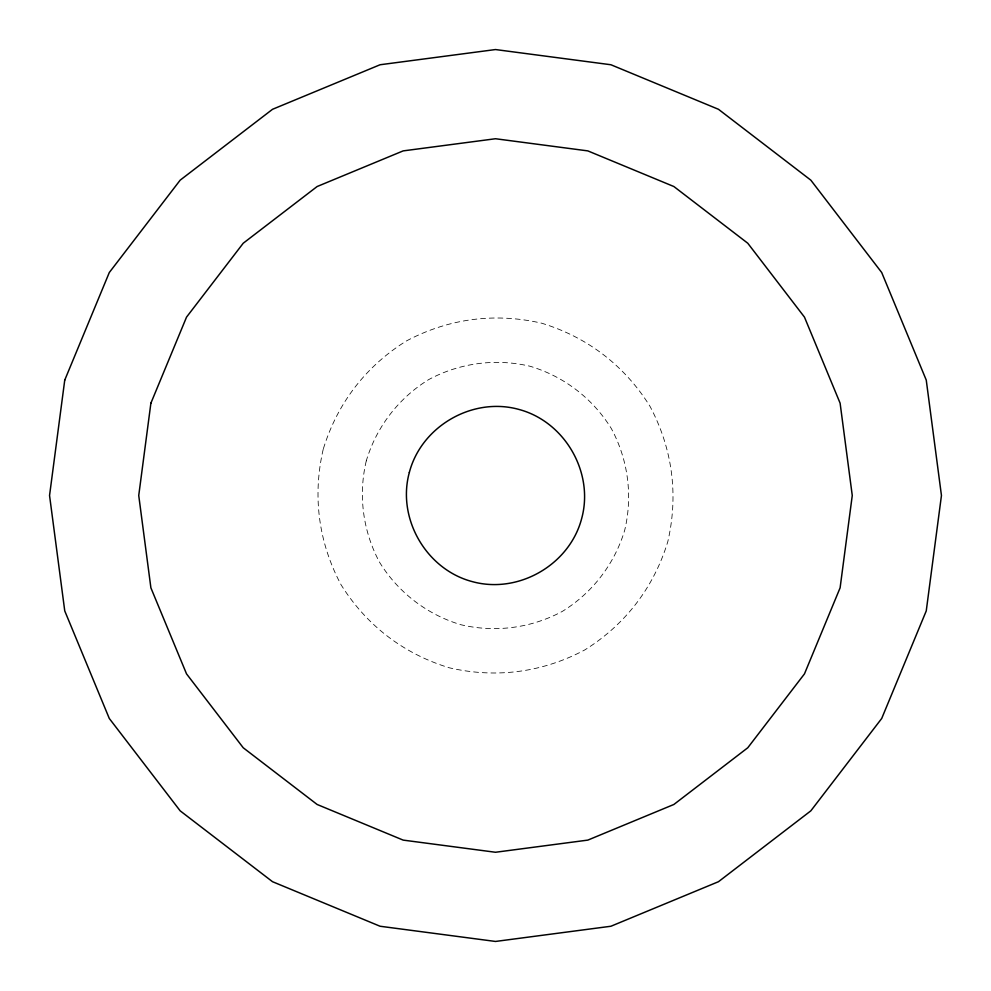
<?xml version="1.0" encoding="UTF-8"?>
<svg xmlns="http://www.w3.org/2000/svg" width="991" height="991" viewBox="0 0 991 991"><rect width="100%" height="100%" fill="white"/><g stroke="black" fill="none" stroke-linecap="round" stroke-linejoin="round"><path stroke-width="0.74" stroke-dasharray="4.96 3.72" d="M323.202 449.332C312.4 496.057 318.495 542.35 341.015 584.69C366.422 625.371 403.473 653.787 449.332 667.798C496.057 678.6 542.35 672.505 584.69 649.985C625.371 624.578 653.787 587.527 667.798 541.668C678.6 494.943 672.505 448.65 649.985 406.31C624.578 365.629 587.527 337.213 541.668 323.202C494.943 312.4 448.65 318.495 406.31 341.015C365.629 366.422 337.213 403.473 323.202 449.332M366.274 460.877C358.123 495.227 362.879 531.312 379.64 562.393C398.171 592.445 427.047 614.606 460.877 624.726C495.227 632.877 531.312 628.121 562.393 611.36C592.445 592.829 614.606 563.953 624.726 530.123C632.877 495.773 628.121 459.688 611.36 428.608C592.829 398.555 563.953 376.394 530.123 366.274C495.773 358.123 459.688 362.879 428.608 379.64C398.555 398.171 376.394 427.047 366.274 460.877"/><path stroke-width="1.49" d="M64.749 380.086L49.55 495.5L64.749 610.914L109.295 718.475L180.164 810.836L272.525 881.705L380.086 926.251L495.5 941.45L610.914 926.251L718.475 881.705L810.836 810.836L881.705 718.475L926.251 610.914L941.45 495.5L926.251 380.086L881.705 272.525L810.836 180.164L718.475 109.295L610.914 64.749L495.5 49.55L380.086 64.749L272.525 109.295L180.164 180.164L109.295 272.525L64.749 380.086M150.892 403.164L138.74 495.5L150.892 587.836L186.531 673.88L243.229 747.771L317.12 804.469L403.164 840.108L495.5 852.26L587.836 840.108L673.88 804.469L747.771 747.771L804.469 673.88L840.108 587.836L852.26 495.5L840.108 403.164L804.469 317.12L747.771 243.229L673.88 186.531L587.836 150.892L495.5 138.74L403.164 150.892L317.12 186.531L243.229 243.229L186.531 317.12L150.892 403.164M409.345 472.422C396.71 518.442 426.229 569.59 472.422 581.655C518.442 594.29 569.59 564.771 581.655 518.578C594.29 472.558 564.771 421.41 518.578 409.345C472.558 396.71 421.41 426.229 409.345 472.422"/></g></svg>
